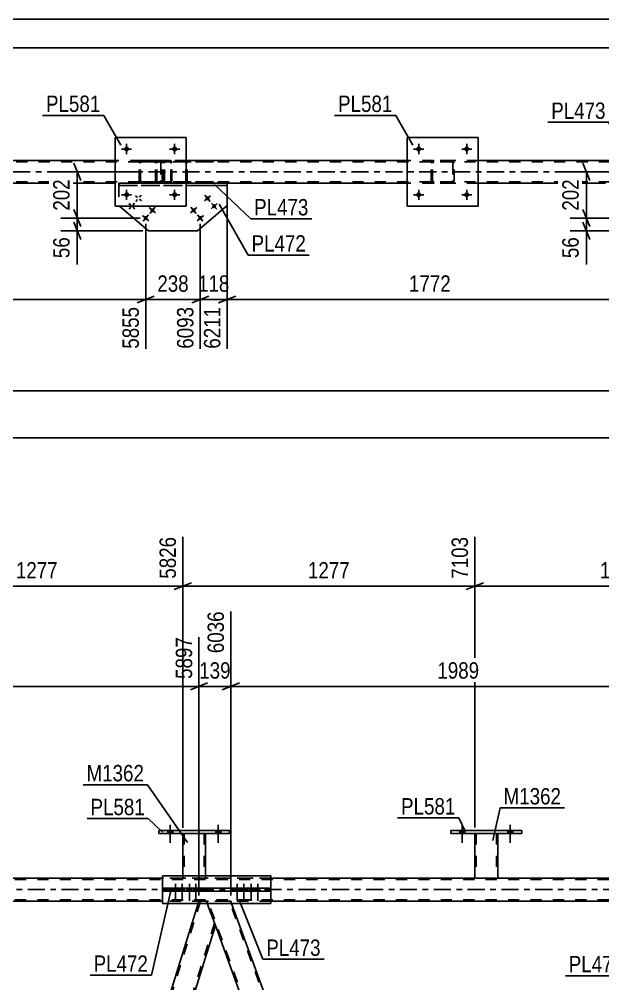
# Model space of a CAD drawing. Header units: millimetres. Extents: x -57 to 784, y -442 to 152.
# Drawn here: x 196.5 to 298.6, y -16.4 to 152.2 of the extents above; entities that cross this region are included whole.
import ezdxf

# ---------------------------------------------------------------- set-up
doc = ezdxf.new("R2010")
doc.units = ezdxf.units.MM
doc.linetypes.add('DXK_LINE_DOT2', pattern=[3.9198, 1.9599, -1.9599])
doc.linetypes.add('DXK_LINE_DOT3', pattern=[5.9187, 2.979, -0.9799, 0.9799, -0.9799])
doc.styles.add('Arial Narrow', font='ARIALN.TTF', dxfattribs={"height": 0.2})

# ---------------------------------------------------------------- blocks, each defined once
blk = doc.blocks.new('Unknown-761523242-1114')
at = {"color": 5, "linetype": 'Continuous'}
for p, q in [((783.59, 152.19), (-57.41, 152.19)), ((778.59, 147.19), (-52.41, 147.19))]:
    blk.add_line(p, q, dxfattribs=at)
blk = doc.blocks.new('Bolt-761523242-2423 - 2393')
at = {"linetype": 'Continuous'}
for points in [[(229.19, 120.65, -1), (229.74, 121.12, -1)], [(230.36, 119.28, -1), (230.91, 119.75, -1)], [(226.75, 118.58, -1), (227.3, 119.04, -1)], [(227.92, 117.21, -1), (228.47, 117.67, -1)]]:
    blk.add_hatch(color=1, dxfattribs=at).paths.add_polyline_path(points)
at = {"color": 1, "linetype": 'Continuous'}
for p, q in [((229.93, 120.34), (229, 121.43)), ((230.01, 121.35), (228.92, 120.42)), ((231.18, 119.98), (230.08, 119.05)), ((231.1, 118.97), (230.17, 120.06)), ((227.58, 119.28), (226.48, 118.34)), ((227.5, 118.26), (226.56, 119.36)), ((228.74, 117.91), (227.65, 116.97)), ((228.66, 116.89), (227.73, 117.99))]:
    blk.add_line(p, q, dxfattribs=at)
blk = doc.blocks.new('Bolt-761523242-2424 - 2393')
at = {"linetype": 'Continuous'}
for points in [[(219.56, 119.04, -1), (220.11, 118.58, -1)], [(218.39, 117.67, -1), (218.94, 117.21, -1)]]:
    blk.add_hatch(color=1, dxfattribs=at).paths.add_polyline_path(points)
at = {"color": 1, "linetype": 'Continuous'}
for p, q in [((217.86, 121.43), (217.55, 121.07)), ((215.68, 119.98), (216.04, 119.67)), ((216.69, 120.06), (216.38, 119.7)), ((216.85, 121.35), (217.21, 121.04)), ((216.93, 120.34), (217.24, 120.7)), ((217.94, 120.42), (217.58, 120.73)), ((215.76, 118.97), (216.07, 119.33)), ((216.78, 119.05), (216.41, 119.36)), ((220.38, 118.34), (219.28, 119.28)), ((219.36, 118.26), (220.3, 119.36)), ((219.21, 116.97), (218.12, 117.91)), ((218.2, 116.89), (219.13, 117.99))]:
    blk.add_line(p, q, dxfattribs=at)
blk = doc.blocks.new('Part-761523242-2611 - 2393')
at = {"color": 7, "linetype": 'DXK_LINE_DOT2'}
for p, q in [((217.52, 127.03), (217.56, 127.21)), ((217.56, 127.21), (217.52, 127.03)), ((217.52, 123.99), (217.52, 127.03)), ((217.76, 127.03), (217.78, 127.12)), ((217.76, 123.99), (217.76, 127.03)), ((217.78, 127.12), (217.83, 127.2)), ((217.82, 127.47), (218, 127.51)), ((218, 127.51), (217.82, 127.47)), ((217.83, 127.2), (217.91, 127.25)), ((217.91, 127.25), (218, 127.27)), ((221.04, 127.51), (218, 127.51)), ((221.04, 127.27), (218, 127.27)), ((221.04, 127.51), (221.22, 127.47)), ((221.22, 127.47), (221.04, 127.51)), ((221.04, 127.27), (221.13, 127.25)), ((221.13, 127.25), (221.21, 127.2)), ((221.21, 127.2), (221.26, 127.12)), ((221.26, 127.12), (221.28, 127.03)), ((221.28, 127.03), (221.28, 123.99)), ((221.48, 127.21), (221.52, 127.03)), ((221.52, 127.03), (221.48, 127.21)), ((221.52, 123.99), (221.52, 127.03)), ((217.56, 123.8), (217.52, 123.99)), ((217.52, 123.99), (217.56, 123.8)), ((217.78, 123.89), (217.76, 123.99)), ((217.83, 123.82), (217.78, 123.89)), ((218, 123.51), (217.82, 123.54)), ((217.82, 123.54), (218, 123.51)), ((217.91, 123.76), (217.83, 123.82)), ((218, 123.75), (217.91, 123.76)), ((221.04, 123.75), (218, 123.75)), ((221.04, 123.51), (218, 123.51)), ((221.13, 123.76), (221.04, 123.75)), ((221.22, 123.54), (221.04, 123.51)), ((221.04, 123.51), (221.22, 123.54)), ((221.21, 123.82), (221.13, 123.76)), ((221.26, 123.89), (221.21, 123.82)), ((221.28, 123.99), (221.26, 123.89)), ((221.52, 123.99), (221.48, 123.8)), ((221.48, 123.8), (221.52, 123.99))]:
    blk.add_line(p, q, dxfattribs=at)
at = {"color": 7, "linetype": 'DXK_LINE_DOT3'}
blk.add_line((219.52, 125.51), (219.52, 125.51), dxfattribs=at)
at = {"color": 7, "linetype": 'DXK_LINE_DOT2'}
for centre, start, end in [((218, 127.03), 112.5, 157.5), ((218, 127.03), 112.5, 157.5), ((221.04, 127.03), 22.5, 67.5), ((221.04, 127.03), 22.5, 67.5), ((218, 123.99), 202.5, 247.5), ((218, 123.99), 202.5, 247.5), ((221.04, 123.99), 292.5, 337.5), ((221.04, 123.99), 292.5, 337.5)]:
    blk.add_arc(centre, 0.48, start, end, dxfattribs=at)
blk = doc.blocks.new('Bolt-761523242-2445 - 2393')
at = {"linetype": 'Continuous'}
for points in [[(266.84, 129.51, -1), (265.96, 129.51, -1)], [(275.24, 129.51, -1), (274.36, 129.51, -1)]]:
    blk.add_hatch(color=1, dxfattribs=at).paths.add_polyline_path(points)
at = {"color": 1, "linetype": 'Continuous'}
for p, q in [((266.4, 130.39), (266.4, 128.63)), ((274.8, 130.39), (274.8, 128.63)), ((265.52, 129.51), (267.28, 129.51)), ((273.92, 129.51), (275.68, 129.51))]:
    blk.add_line(p, q, dxfattribs=at)
blk = doc.blocks.new('Bolt-761523242-2446 - 2393')
at = {"linetype": 'Continuous'}
for points in [[(266.84, 121.51, -1), (265.96, 121.51, -1)], [(275.24, 121.51, -1), (274.36, 121.51, -1)]]:
    blk.add_hatch(color=1, dxfattribs=at).paths.add_polyline_path(points)
at = {"color": 1, "linetype": 'Continuous'}
for p, q in [((265.52, 121.51), (267.28, 121.51)), ((266.4, 122.39), (266.4, 120.63)), ((273.92, 121.51), (275.68, 121.51)), ((274.8, 122.39), (274.8, 120.63))]:
    blk.add_line(p, q, dxfattribs=at)
blk = doc.blocks.new('Bolt-761523242-2447 - 2393')
at = {"linetype": 'Continuous'}
for points in [[(215.76, 129.51, -1), (214.88, 129.51, -1)], [(224.16, 129.51, -1), (223.28, 129.51, -1)]]:
    blk.add_hatch(color=1, dxfattribs=at).paths.add_polyline_path(points)
at = {"color": 1, "linetype": 'Continuous'}
for p, q in [((215.32, 130.39), (215.32, 128.63)), ((223.72, 130.39), (223.72, 128.63)), ((214.44, 129.51), (216.2, 129.51)), ((222.84, 129.51), (224.6, 129.51))]:
    blk.add_line(p, q, dxfattribs=at)
blk = doc.blocks.new('Bolt-761523242-2448 - 2393')
at = {"linetype": 'Continuous'}
for points in [[(215.76, 121.51, -1), (214.88, 121.51, -1)], [(224.16, 121.51, -1), (223.28, 121.51, -1)]]:
    blk.add_hatch(color=1, dxfattribs=at).paths.add_polyline_path(points)
at = {"color": 1, "linetype": 'Continuous'}
for p, q in [((214.44, 121.51), (216.2, 121.51)), ((215.32, 122.39), (215.32, 120.63)), ((222.84, 121.51), (224.6, 121.51)), ((223.72, 122.39), (223.72, 120.63))]:
    blk.add_line(p, q, dxfattribs=at)
blk = doc.blocks.new('Part-761523242-2508 - 2393')
at = {"color": 7, "linetype": 'DXK_LINE_DOT2'}
for p, q in [((232.91, 123.11), (213.95, 123.11)), ((213.95, 123.11), (213.95, 119.62)), ((214.08, 119.51), (213.95, 119.62))]:
    blk.add_line(p, q, dxfattribs=at)
at = {"color": 2, "linetype": 'Continuous'}
for p, q in [((232.91, 119.62), (232.91, 123.11)), ((219.13, 115.21), (214.08, 119.51)), ((227.73, 115.21), (232.91, 119.62)), ((219.13, 115.21), (227.73, 115.21))]:
    blk.add_line(p, q, dxfattribs=at)
blk = doc.blocks.new('Part-761523242-2604 - 2393')
at = {"color": 2, "linetype": 'Continuous'}
for p, q in [((264.4, 119.51), (264.4, 131.51)), ((264.4, 131.51), (276.8, 131.51)), ((276.8, 131.51), (276.8, 119.51)), ((276.8, 119.51), (264.4, 119.51))]:
    blk.add_line(p, q, dxfattribs=at)
blk = doc.blocks.new('Part-761523242-2605 - 2393')
at = {"color": 7, "linetype": 'DXK_LINE_DOT2'}
for p, q in [((268.6, 127.03), (268.64, 127.21)), ((268.64, 127.21), (268.6, 127.03)), ((268.6, 123.99), (268.6, 127.03)), ((268.84, 127.03), (268.86, 127.12)), ((268.84, 123.99), (268.84, 127.03)), ((268.86, 127.12), (268.91, 127.2)), ((268.9, 127.47), (269.08, 127.51)), ((269.08, 127.51), (268.9, 127.47)), ((268.91, 127.2), (268.99, 127.25)), ((268.99, 127.25), (269.08, 127.27)), ((272.12, 127.51), (269.08, 127.51)), ((272.12, 127.27), (269.08, 127.27)), ((272.12, 127.51), (272.3, 127.47)), ((272.3, 127.47), (272.12, 127.51)), ((272.12, 127.27), (272.21, 127.25)), ((272.21, 127.25), (272.29, 127.2)), ((272.29, 127.2), (272.34, 127.12)), ((272.34, 127.12), (272.36, 127.03)), ((272.36, 127.03), (272.36, 123.99)), ((272.56, 127.21), (272.6, 127.03)), ((272.6, 127.03), (272.56, 127.21)), ((272.6, 123.99), (272.6, 127.03)), ((268.64, 123.8), (268.6, 123.99)), ((268.6, 123.99), (268.64, 123.8)), ((268.86, 123.89), (268.84, 123.99)), ((268.91, 123.82), (268.86, 123.89)), ((269.08, 123.51), (268.9, 123.54)), ((268.9, 123.54), (269.08, 123.51)), ((268.99, 123.76), (268.91, 123.82)), ((269.08, 123.75), (268.99, 123.76)), ((272.12, 123.75), (269.08, 123.75)), ((272.12, 123.51), (269.08, 123.51)), ((272.21, 123.76), (272.12, 123.75)), ((272.3, 123.54), (272.12, 123.51)), ((272.12, 123.51), (272.3, 123.54)), ((272.29, 123.82), (272.21, 123.76)), ((272.34, 123.89), (272.29, 123.82)), ((272.36, 123.99), (272.34, 123.89)), ((272.6, 123.99), (272.56, 123.8)), ((272.56, 123.8), (272.6, 123.99))]:
    blk.add_line(p, q, dxfattribs=at)
at = {"color": 7, "linetype": 'DXK_LINE_DOT3'}
blk.add_line((270.6, 125.51), (270.6, 125.51), dxfattribs=at)
at = {"color": 7, "linetype": 'DXK_LINE_DOT2'}
for centre, start, end in [((269.08, 127.03), 112.5, 157.5), ((269.08, 127.03), 112.5, 157.5), ((272.12, 127.03), 22.5, 67.5), ((272.12, 127.03), 22.5, 67.5), ((269.08, 123.99), 202.5, 247.5), ((269.08, 123.99), 202.5, 247.5), ((272.12, 123.99), 292.5, 337.5), ((272.12, 123.99), 292.5, 337.5)]:
    blk.add_arc(centre, 0.48, start, end, dxfattribs=at)
blk = doc.blocks.new('Part-761523242-2610 - 2393')
at = {"color": 2, "linetype": 'Continuous'}
for p, q in [((213.32, 119.51), (213.32, 131.51)), ((213.32, 131.51), (225.72, 131.51)), ((225.72, 131.51), (225.72, 119.51)), ((225.72, 119.51), (213.32, 119.51))]:
    blk.add_line(p, q, dxfattribs=at)
blk = doc.blocks.new('Part-761523242-2683 - 2393')
at = {"color": 7, "linetype": 'DXK_LINE_DOT2'}
for p, q in [((213.95, 123.11), (213.95, 123.51)), ((213.95, 123.51), (225.72, 123.51)), ((213.95, 123.11), (225.72, 123.11))]:
    blk.add_line(p, q, dxfattribs=at)
at = {"color": 2, "linetype": 'Continuous'}
for p, q in [((232.91, 123.51), (225.72, 123.51)), ((232.91, 123.51), (232.91, 123.11)), ((232.91, 123.11), (225.72, 123.11))]:
    blk.add_line(p, q, dxfattribs=at)
blk = doc.blocks.new('Part-761523242-2753 - 2393')
at = {"color": 7, "linetype": 'DXK_LINE_DOT2'}
for p, q in [((695.78, 127.27), (35.68, 127.27)), ((225.72, 127.51), (213.32, 127.51)), ((276.8, 127.51), (264.4, 127.51)), ((695.78, 123.75), (35.68, 123.75)), ((232.91, 123.51), (213.32, 123.51)), ((276.8, 123.51), (264.4, 123.51))]:
    blk.add_line(p, q, dxfattribs=at)
at = {"color": 2, "linetype": 'Continuous'}
for p, q in [((213.32, 127.51), (174.64, 127.51)), ((264.4, 127.51), (225.72, 127.51)), ((315.48, 127.51), (276.8, 127.51)), ((213.32, 123.51), (174.64, 123.51)), ((264.4, 123.51), (232.91, 123.51)), ((299.08, 123.51), (276.8, 123.51))]:
    blk.add_line(p, q, dxfattribs=at)
at = {"color": 7, "linetype": 'DXK_LINE_DOT3'}
blk.add_line((35.68, 125.51), (705.78, 125.51), dxfattribs=at)
blk = doc.blocks.new('Part-761523242-2761 - 2393')
at = {"color": 7, "linetype": 'DXK_LINE_DOT2'}
for p, q in [((221.7, 127.2), (221.67, 127.03)), ((221.67, 123.99), (221.67, 127.03)), ((221.7, 127.21), (221.7, 127.2)), ((221.92, 127.03), (221.94, 127.12)), ((221.92, 123.99), (221.92, 127.03)), ((221.94, 127.12), (222, 127.2)), ((222.18, 127.51), (221.98, 127.47)), ((222, 127.2), (222.08, 127.25)), ((222.08, 127.25), (222.18, 127.27)), ((230.51, 127.51), (222.18, 127.51)), ((230.51, 127.27), (222.18, 127.27)), ((225.61, 127.47), (225.41, 127.51)), ((225.41, 127.27), (225.51, 127.25)), ((225.51, 127.25), (225.59, 127.2)), ((225.59, 127.2), (225.65, 127.12)), ((225.65, 127.12), (225.67, 127.03)), ((225.67, 123.99), (225.67, 127.03)), ((225.89, 127.2), (225.88, 127.21)), ((225.92, 127.03), (225.89, 127.2)), ((225.92, 123.99), (225.92, 127.03)), ((221.67, 123.99), (221.69, 123.9)), ((221.69, 123.9), (221.7, 123.8)), ((221.94, 123.9), (221.92, 123.99)), ((222, 123.82), (221.94, 123.9)), ((221.98, 123.54), (222.18, 123.51)), ((222.08, 123.77), (222, 123.82)), ((222.18, 123.75), (222.08, 123.77)), ((230.51, 123.75), (222.18, 123.75)), ((230.51, 123.51), (222.18, 123.51)), ((225.51, 123.77), (225.41, 123.75)), ((225.41, 123.51), (225.61, 123.54)), ((225.59, 123.82), (225.51, 123.77)), ((225.65, 123.9), (225.59, 123.82)), ((225.67, 123.99), (225.65, 123.9)), ((225.88, 123.8), (225.9, 123.9)), ((225.9, 123.9), (225.92, 123.99))]:
    blk.add_line(p, q, dxfattribs=at)
for centre, start, end in [((222.16, 127.01), 110.7583, 155.68), ((225.43, 127.01), 24.32, 69.2417), ((222.16, 124.01), 204.32, 249.2417), ((225.43, 124.01), 290.7583, 335.68)]:
    blk.add_arc(centre, 0.496, start, end, dxfattribs=at)
blk = doc.blocks.new('Part-761523242-2762 - 2393')
at = {"color": 7, "linetype": 'DXK_LINE_DOT2'}
for p, q in [((222.94, 127.51), (216.48, 127.51)), ((222.94, 127.27), (216.48, 127.27)), ((220.38, 127.2), (220.35, 127.03)), ((220.35, 123.99), (220.35, 127.03)), ((220.39, 127.21), (220.38, 127.2)), ((220.6, 127.03), (220.62, 127.12)), ((220.6, 123.99), (220.6, 127.03)), ((220.62, 127.12), (220.67, 127.2)), ((220.85, 127.51), (220.66, 127.47)), ((220.67, 127.2), (220.75, 127.25)), ((220.75, 127.25), (220.85, 127.27)), ((221.67, 127.51), (221.67, 127.27)), ((223.05, 127.47), (222.94, 127.51)), ((222.94, 127.27), (222.99, 127.25)), ((222.99, 127.25), (223.04, 127.2)), ((223.04, 127.2), (223.07, 127.12)), ((223.13, 127.37), (223.05, 127.47)), ((223.07, 127.12), (223.08, 127.03)), ((223.08, 123.99), (223.08, 127.03)), ((223.19, 127.21), (223.13, 127.37)), ((223.21, 127.03), (223.19, 127.21)), ((223.21, 123.99), (223.21, 127.03)), ((222.94, 123.75), (216.48, 123.75)), ((222.94, 123.51), (216.48, 123.51)), ((220.35, 123.99), (220.37, 123.9)), ((220.37, 123.9), (220.39, 123.8)), ((220.62, 123.9), (220.6, 123.99)), ((220.67, 123.82), (220.62, 123.9)), ((220.66, 123.54), (220.85, 123.51)), ((220.75, 123.77), (220.67, 123.82)), ((220.85, 123.75), (220.75, 123.77)), ((221.67, 123.51), (221.67, 123.75)), ((222.99, 123.77), (222.94, 123.75)), ((222.94, 123.51), (223.05, 123.54)), ((223.04, 123.82), (222.99, 123.77)), ((223.07, 123.9), (223.04, 123.82)), ((223.05, 123.54), (223.13, 123.65)), ((223.08, 123.99), (223.07, 123.9)), ((223.13, 123.65), (223.19, 123.8)), ((223.19, 123.8), (223.21, 123.99))]:
    blk.add_line(p, q, dxfattribs=at)
for centre, start, end in [((220.84, 127.01), 111.1941, 156.1506), ((220.84, 124), 203.8494, 248.8059)]:
    blk.add_arc(centre, 0.492, start, end, dxfattribs=at)
blk = doc.blocks.new('Part-761523242-6015 - 5969')
at = {"color": 2, "linetype": 'Continuous'}
for p, q in [((240.53, 2.4), (221.57, 2.4)), ((221.57, 2.4), (221.57, 0.24)), ((240.53, 2.4), (240.53, 0.24)), ((221.57, -2.4), (221.57, -0.24)), ((240.53, -2.4), (240.53, -0.24)), ((240.53, -2.4), (221.57, -2.4))]:
    blk.add_line(p, q, dxfattribs=at)
at = {"color": 7, "linetype": 'DXK_LINE_DOT2'}
for p, q in [((221.57, -0.24), (221.57, 0.24)), ((240.53, 0.24), (240.53, -0.24))]:
    blk.add_line(p, q, dxfattribs=at)
blk = doc.blocks.new('Part-761523242-6247 - 5969')
at = {"color": 2, "linetype": 'Continuous'}
for p, q in [((272.02, 10.32), (272.02, 9.84)), ((272.02, 10.32), (284.42, 10.32)), ((284.42, 10.32), (284.42, 9.84)), ((272.02, 9.84), (284.42, 9.84))]:
    blk.add_line(p, q, dxfattribs=at)
blk = doc.blocks.new('Part-761523242-6097 - 5969')
at = {"color": 7, "linetype": 'DXK_LINE_DOT2'}
for p, q in [((703.4, 1.76), (8.62, 1.76)), ((664.7, 2), (136.44, 2)), ((240.53, 2), (221.57, 2)), ((703.4, -1.76), (8.62, -1.76)), ((240.53, -2), (221.57, -2))]:
    blk.add_line(p, q, dxfattribs=at)
at = {"color": 2, "linetype": 'Continuous'}
for p, q in [((221.57, 2), (155.4, 2)), ((306.71, 2), (240.53, 2)), ((221.57, -2), (155.4, -2)), ((306.71, -2), (240.53, -2))]:
    blk.add_line(p, q, dxfattribs=at)
at = {"color": 7, "linetype": 'DXK_LINE_DOT3'}
blk.add_line((8.62, 0), (703.4, 0), dxfattribs=at)
blk = doc.blocks.new('Bolt-761523242-6446 - 5969')
at = {"linetype": 'Continuous'}
for points in [[(273.58, 9.84), (274.46, 9.84), (274.46, 10.32), (273.58, 10.32)], [(281.98, 9.84), (282.86, 9.84), (282.86, 10.32), (281.98, 10.32)]]:
    blk.add_hatch(color=1, dxfattribs=at).paths.add_polyline_path(points)
at = {"color": 1, "linetype": 'Continuous'}
for p, q in [((273.58, 10.32), (273.58, 9.84)), ((274.02, 11.32), (274.02, 8.2)), ((274.46, 10.32), (274.46, 9.84)), ((281.98, 10.32), (281.98, 9.84)), ((282.42, 11.32), (282.42, 8.2)), ((282.86, 10.32), (282.86, 9.84))]:
    blk.add_line(p, q, dxfattribs=at)
blk = doc.blocks.new('Part-761523242-6132 - 5969')
at = {"color": 2, "linetype": 'Continuous'}
for p, q in [((312.98, -2.4), (276.4, -119.75)), ((315.97, -6.25), (314.57, -2.4)), ((315.97, -6.25), (279.71, -122.59)), ((276.4, -119.75), (277.44, -122.59))]:
    blk.add_line(p, q, dxfattribs=at)
at = {"color": 7, "linetype": 'DXK_LINE_DOT2'}
for p, q in [((313.36, -2), (276.54, -120.12)), ((313.1, -2), (312.98, -2.4)), ((314.42, -2), (313.1, -2)), ((314.57, -2.4), (314.42, -2)), ((315.83, -5.88), (279.33, -123)), ((277.59, -123), (277.44, -122.59)), ((279.58, -123), (277.59, -123)), ((279.71, -122.59), (279.58, -123))]:
    blk.add_line(p, q, dxfattribs=at)
blk = doc.blocks.new('Part-761523242-6137 - 5969')
at = {"color": 7, "linetype": 'DXK_LINE_DOT2'}
for p, q in [((233.54, -2), (229.29, -2)), ((230.84, -6.25), (229.29, -2)), ((273.58, -123), (229.54, -2)), ((277.33, -123), (233.29, -2)), ((233.69, -2.4), (233.54, -2)), ((277.59, -123), (276.4, -119.75)), ((273.33, -123), (273.18, -122.59)), ((277.59, -123), (273.33, -123))]:
    blk.add_line(p, q, dxfattribs=at)
at = {"color": 2, "linetype": 'Continuous'}
for p, q in [((276.4, -119.75), (233.69, -2.4)), ((273.18, -122.59), (230.84, -6.25))]:
    blk.add_line(p, q, dxfattribs=at)
blk = doc.blocks.new('Part-761523242-6142 - 5969')
at = {"color": 2, "linetype": 'Continuous'}
for p, q in [((227.85, -2.4), (191.27, -119.75)), ((230.84, -6.25), (229.43, -2.4)), ((230.84, -6.25), (194.57, -122.59)), ((191.27, -119.75), (192.3, -122.59))]:
    blk.add_line(p, q, dxfattribs=at)
at = {"color": 7, "linetype": 'DXK_LINE_DOT2'}
for p, q in [((228.22, -2), (191.4, -120.12)), ((227.97, -2), (227.85, -2.4)), ((229.29, -2), (227.97, -2)), ((229.43, -2.4), (229.29, -2)), ((230.7, -5.88), (194.19, -123)), ((192.45, -123), (192.3, -122.59)), ((194.45, -123), (192.45, -123)), ((194.57, -122.59), (194.45, -123))]:
    blk.add_line(p, q, dxfattribs=at)
blk = doc.blocks.new('Part-761523242-6232 - 5969')
at = {"color": 2, "linetype": 'Continuous'}
for p, q in [((225.14, 9.84), (225.14, 2.4)), ((229.14, 9.84), (229.14, 2.4))]:
    blk.add_line(p, q, dxfattribs=at)
at = {"color": 7, "linetype": 'DXK_LINE_DOT2'}
for p, q in [((225.14, 9.84), (229.14, 9.84)), ((225.14, 9.84), (225.14, 9.84)), ((225.14, 9.84), (225.14, 9.84)), ((225.38, 9.84), (225.38, 2)), ((228.9, 9.84), (228.9, 2)), ((229.14, 9.84), (229.14, 9.84)), ((229.14, 9.84), (229.14, 9.84)), ((225.14, 2.4), (225.14, 2)), ((229.14, 2), (225.14, 2)), ((229.14, 2.4), (229.14, 2))]:
    blk.add_line(p, q, dxfattribs=at)
blk = doc.blocks.new('Part-761523242-6237 - 5969')
at = {"color": 2, "linetype": 'Continuous'}
for p, q in [((220.94, 10.32), (220.94, 9.84)), ((220.94, 10.32), (233.34, 10.32)), ((233.34, 10.32), (233.34, 9.84)), ((220.94, 9.84), (233.34, 9.84))]:
    blk.add_line(p, q, dxfattribs=at)
blk = doc.blocks.new('Part-761523242-6242 - 5969')
at = {"color": 2, "linetype": 'Continuous'}
for p, q in [((276.22, 9.84), (276.22, 2)), ((280.22, 9.84), (280.22, 2)), ((280.19, 2), (276.22, 2)), ((280.22, 2), (280.19, 2))]:
    blk.add_line(p, q, dxfattribs=at)
at = {"color": 7, "linetype": 'DXK_LINE_DOT2'}
for p, q in [((276.22, 9.84), (280.22, 9.84)), ((276.22, 9.84), (276.22, 9.84)), ((276.22, 9.84), (276.22, 9.84)), ((276.46, 9.84), (276.46, 2)), ((279.98, 9.84), (279.98, 2)), ((280.22, 9.84), (280.22, 9.84)), ((280.22, 9.84), (280.22, 9.84)), ((279.96, 2), (279.98, 2)), ((280.22, 2), (280.22, 2))]:
    blk.add_line(p, q, dxfattribs=at)
blk = doc.blocks.new('Bolt-761523242-6468 - 5969')
at = {"linetype": 'Continuous'}
for points in [[(224.21, 0.24), (223.49, 0.24), (223.49, -0.24), (224.21, -0.24)], [(225.38, 0.24), (224.66, 0.24), (224.66, -0.24), (225.38, -0.24)], [(226.65, 0.24), (225.93, 0.24), (225.93, -0.24), (226.65, -0.24)], [(227.81, 0.24), (227.09, 0.24), (227.09, -0.24), (227.81, -0.24)]]:
    blk.add_hatch(color=1, dxfattribs=at).paths.add_polyline_path(points)
at = {"color": 1, "linetype": 'Continuous'}
for p, q in [((223.49, 0.24), (223.49, -0.24)), ((223.85, 1.04), (223.85, -1.96)), ((224.21, 0.24), (224.21, -0.24)), ((224.66, 0.24), (224.66, -0.24)), ((225.02, 1.04), (225.02, -1.96)), ((225.38, 0.24), (225.38, -0.24)), ((225.93, 0.24), (225.93, -0.24)), ((226.29, 1.04), (226.29, -1.96)), ((226.65, 0.24), (226.65, -0.24)), ((227.09, 0.24), (227.09, -0.24)), ((227.45, 1.04), (227.45, -1.96)), ((227.81, 0.24), (227.81, -0.24))]:
    blk.add_line(p, q, dxfattribs=at)
blk = doc.blocks.new('Part-761523242-6363 - 5969')
at = {"color": 2, "linetype": 'Continuous'}
for p, q in [((221.57, -0.24), (221.57, 0.24)), ((240.53, 0.24), (221.57, 0.24)), ((226.75, -0.24), (226.75, 0.24)), ((235.35, -0.24), (235.35, 0.24)), ((240.53, -0.24), (240.53, 0.24)), ((240.53, -0.24), (221.57, -0.24))]:
    blk.add_line(p, q, dxfattribs=at)
blk = doc.blocks.new('Bolt-761523242-6444 - 5969')
at = {"linetype": 'Continuous'}
for points in [[(222.5, 9.84), (223.38, 9.84), (223.38, 10.32), (222.5, 10.32)], [(230.9, 9.84), (231.78, 9.84), (231.78, 10.32), (230.9, 10.32)]]:
    blk.add_hatch(color=1, dxfattribs=at).paths.add_polyline_path(points)
at = {"color": 1, "linetype": 'Continuous'}
for p, q in [((222.5, 10.32), (222.5, 9.84)), ((222.94, 11.32), (222.94, 8.2)), ((223.38, 10.32), (223.38, 9.84)), ((230.9, 10.32), (230.9, 9.84)), ((231.34, 11.32), (231.34, 8.2)), ((231.78, 10.32), (231.78, 9.84))]:
    blk.add_line(p, q, dxfattribs=at)
blk = doc.blocks.new('Bolt-761523242-6445 - 5969')
at = {"linetype": 'Continuous'}
for points in [[(222.5, 9.84), (223.38, 9.84), (223.38, 10.32), (222.5, 10.32)], [(230.9, 9.84), (231.78, 9.84), (231.78, 10.32), (230.9, 10.32)]]:
    blk.add_hatch(color=1, dxfattribs=at).paths.add_polyline_path(points)
at = {"color": 1, "linetype": 'Continuous'}
for p, q in [((222.5, 10.32), (222.5, 9.84)), ((222.94, 11.32), (222.94, 8.2)), ((223.38, 10.32), (223.38, 9.84)), ((230.9, 10.32), (230.9, 9.84)), ((231.34, 11.32), (231.34, 8.2)), ((231.78, 10.32), (231.78, 9.84))]:
    blk.add_line(p, q, dxfattribs=at)
blk = doc.blocks.new('Bolt-761523242-6447 - 5969')
at = {"linetype": 'Continuous'}
for points in [[(273.58, 9.84), (274.46, 9.84), (274.46, 10.32), (273.58, 10.32)], [(281.98, 9.84), (282.86, 9.84), (282.86, 10.32), (281.98, 10.32)]]:
    blk.add_hatch(color=1, dxfattribs=at).paths.add_polyline_path(points)
at = {"color": 1, "linetype": 'Continuous'}
for p, q in [((273.58, 10.32), (273.58, 9.84)), ((274.02, 11.32), (274.02, 8.2)), ((274.46, 10.32), (274.46, 9.84)), ((281.98, 10.32), (281.98, 9.84)), ((282.42, 11.32), (282.42, 8.2)), ((282.86, 10.32), (282.86, 9.84))]:
    blk.add_line(p, q, dxfattribs=at)
blk = doc.blocks.new('Bolt-761523242-6469 - 5969')
at = {"linetype": 'Continuous'}
for points in [[(235.01, 0.24), (234.29, 0.24), (234.29, -0.24), (235.01, -0.24)], [(236.18, 0.24), (235.46, 0.24), (235.46, -0.24), (236.18, -0.24)], [(237.45, 0.24), (236.73, 0.24), (236.73, -0.24), (237.45, -0.24)], [(238.61, 0.24), (237.89, 0.24), (237.89, -0.24), (238.61, -0.24)]]:
    blk.add_hatch(color=1, dxfattribs=at).paths.add_polyline_path(points)
at = {"color": 1, "linetype": 'Continuous'}
for p, q in [((234.29, 0.24), (234.29, -0.24)), ((234.65, 1.04), (234.65, -1.96)), ((235.01, 0.24), (235.01, -0.24)), ((235.46, 0.24), (235.46, -0.24)), ((235.82, 1.04), (235.82, -1.96)), ((236.18, 0.24), (236.18, -0.24)), ((236.73, 0.24), (236.73, -0.24)), ((237.09, 1.04), (237.09, -1.96)), ((237.45, 0.24), (237.45, -0.24)), ((237.89, 0.24), (237.89, -0.24)), ((238.25, 1.04), (238.25, -1.96)), ((238.61, 0.24), (238.61, -0.24))]:
    blk.add_line(p, q, dxfattribs=at)
blk = doc.blocks.new('StraightDimension-761523242-29799 - 2393')
at = {"color": 7, "linetype": 'Continuous'}
for p, q in [((232.91, 122.11), (232.91, 94.59)), ((228.2, 116.44), (228.2, 94.59)), ((226.7, 102.6), (229.7, 103.8)), ((228.2, 103.2), (232.91, 103.2)), ((234.41, 103.8), (231.41, 102.6))]:
    blk.add_line(p, q, dxfattribs=at)
at = {"color": 0}
blk.add_wipeout([(233.89, 103.95), (233.89, 108.15), (227.21, 108.15), (227.21, 103.95)], dxfattribs=at)
at = {"color": 0, "linetype": 'Continuous'}
blk.add_wipeout([(232.31, 102.5), (228.11, 102.5), (228.11, 93.99), (232.31, 93.99)], dxfattribs=at)
at = {"color": 3, "style": 'Arial Narrow'}
blk.add_text('118', height=2.863, dxfattribs=at).set_placement((227.81, 104.55))
at = {"color": 3, "linetype": 'Continuous', "style": 'Arial Narrow'}
blk.add_text('6211', height=2.863, rotation=90.0002, dxfattribs=at).set_placement((231.71, 94.59))
blk = doc.blocks.new('StraightDimension-761523242-30105 - 2393')
at = {"color": 7, "linetype": 'Continuous'}
for p, q in [((206.09, 118.94), (207.29, 115.94)), ((217.66, 117.44), (203.84, 117.44)), ((207.29, 113.71), (206.09, 116.71)), ((206.69, 115.21), (206.69, 117.44)), ((218.13, 115.21), (203.84, 115.21))]:
    blk.add_line(p, q, dxfattribs=at)
at = {"color": 0}
blk.add_wipeout([(205.94, 114.68), (201.74, 114.68), (201.74, 109.83), (205.94, 109.83)], dxfattribs=at)
at = {"color": 7, "linetype": 'Continuous'}
blk.add_line((206.69, 115.21), (206.69, 109.3), dxfattribs=at)
blk.add_line((206.69, 115.21), (206.69, 109.3), dxfattribs=at)
at = {"color": 3, "style": 'Arial Narrow'}
blk.add_text('56', height=2.863, rotation=90.0002, dxfattribs=at).set_placement((205.34, 110.43))
blk = doc.blocks.new('StraightDimension-761523242-29800 - 2393')
at = {"color": 7, "linetype": 'Continuous'}
for p, q in [((218.66, 116.44), (218.66, 94.59)), ((228.2, 116.44), (228.2, 94.59)), ((217.16, 102.6), (220.16, 103.8)), ((218.66, 103.2), (228.2, 103.2)), ((229.7, 103.8), (226.7, 102.6))]:
    blk.add_line(p, q, dxfattribs=at)
at = {"color": 0}
blk.add_wipeout([(226.77, 103.95), (226.77, 108.15), (220.09, 108.15), (220.09, 103.95)], dxfattribs=at)
at = {"color": 0, "linetype": 'Continuous'}
blk.add_wipeout([(227.6, 102.5), (223.4, 102.5), (223.4, 93.99), (227.6, 93.99)], dxfattribs=at)
at = {"color": 3, "style": 'Arial Narrow'}
blk.add_text('238', height=2.863, dxfattribs=at).set_placement((220.69, 104.55))
at = {"color": 3, "linetype": 'Continuous', "style": 'Arial Narrow'}
blk.add_text('6093', height=2.863, rotation=90.0002, dxfattribs=at).set_placement((227, 94.59))
blk = doc.blocks.new('StraightDimension-761523242-29801 - 2393')
at = {"color": 7, "linetype": 'Continuous'}
for p, q in [((147.78, 122.11), (147.78, 94.59)), ((218.66, 116.44), (218.66, 94.59)), ((149.28, 103.8), (146.28, 102.6)), ((147.78, 103.2), (218.66, 103.2)), ((217.16, 102.6), (220.16, 103.8))]:
    blk.add_line(p, q, dxfattribs=at)
at = {"color": 0}
blk.add_wipeout([(187.48, 103.95), (187.48, 108.15), (178.96, 108.15), (178.96, 103.95)], dxfattribs=at)
at = {"color": 0, "linetype": 'Continuous'}
blk.add_wipeout([(218.06, 102.5), (213.86, 102.5), (213.86, 93.99), (218.06, 93.99)], dxfattribs=at)
at = {"color": 3, "style": 'Arial Narrow'}
blk.add_text('1772', height=2.863, dxfattribs=at).set_placement((179.56, 104.55))
at = {"color": 3, "linetype": 'Continuous', "style": 'Arial Narrow'}
blk.add_text('5855', height=2.863, rotation=90.0002, dxfattribs=at).set_placement((217.46, 94.59))
blk = doc.blocks.new('StraightDimension-761523242-3595 - 2393')
at = {"color": 7, "linetype": 'Continuous'}
blk.add_line((-2.08, 79), (696.42, 79), dxfattribs=at)
blk = doc.blocks.new('StraightDimension-761523242-11107 - 2393')
at = {"color": 7, "linetype": 'Continuous'}
blk.add_line((-1.44, 87.22), (695.78, 87.22), dxfattribs=at)
blk = doc.blocks.new('StraightDimension-761523242-30138 - 2393')
at = {"color": 7, "linetype": 'Continuous'}
for p, q in [((295.13, 118.94), (296.33, 115.94)), ((302.8, 117.44), (292.88, 117.44)), ((296.33, 113.71), (295.13, 116.71)), ((295.73, 115.21), (295.73, 117.44)), ((303.26, 115.21), (292.88, 115.21))]:
    blk.add_line(p, q, dxfattribs=at)
at = {"color": 0}
blk.add_wipeout([(294.98, 114.68), (290.78, 114.68), (290.78, 109.83), (294.98, 109.83)], dxfattribs=at)
at = {"color": 7, "linetype": 'Continuous'}
blk.add_line((295.73, 115.21), (295.73, 109.3), dxfattribs=at)
blk.add_line((295.73, 115.21), (295.73, 109.3), dxfattribs=at)
at = {"color": 3, "style": 'Arial Narrow'}
blk.add_text('56', height=2.863, rotation=90.0002, dxfattribs=at).set_placement((294.38, 110.43))
blk = doc.blocks.new('StraightDimension-761523242-29798 - 2393')
at = {"color": 7, "linetype": 'Continuous'}
for p, q in [((232.91, 122.11), (232.91, 94.59)), ((303.8, 116.44), (303.8, 94.59)), ((234.41, 103.8), (231.41, 102.6)), ((232.91, 103.2), (303.8, 103.2)), ((302.3, 102.6), (305.3, 103.8))]:
    blk.add_line(p, q, dxfattribs=at)
at = {"color": 0}
blk.add_wipeout([(272.61, 103.95), (272.61, 108.15), (264.1, 108.15), (264.1, 103.95)], dxfattribs=at)
at = {"color": 0, "linetype": 'Continuous'}
blk.add_wipeout([(303.2, 102.5), (299, 102.5), (299, 93.99), (303.2, 93.99)], dxfattribs=at)
at = {"color": 3, "style": 'Arial Narrow'}
blk.add_text('1772', height=2.863, dxfattribs=at).set_placement((264.7, 104.55))
at = {"color": 3, "linetype": 'Continuous', "style": 'Arial Narrow'}
blk.add_text('7983', height=2.863, rotation=90.0002, dxfattribs=at).set_placement((302.6, 94.59))
blk = doc.blocks.new('StraightDimension-761523242-30104 - 2393')
at = {"color": 7, "linetype": 'Continuous'}
for p, q in [((206.09, 127.01), (207.29, 124.01)), ((218.13, 125.51), (203.84, 125.51)), ((206.69, 117.44), (206.69, 125.51)), ((207.29, 115.94), (206.09, 118.94)), ((217.66, 117.44), (203.84, 117.44))]:
    blk.add_line(p, q, dxfattribs=at)
at = {"color": 0}
blk.add_wipeout([(205.94, 124.82), (201.74, 124.82), (201.74, 118.13), (205.94, 118.13)], dxfattribs=at)
at = {"color": 3, "style": 'Arial Narrow'}
blk.add_text('202', height=2.863, rotation=90.0002, dxfattribs=at).set_placement((205.34, 118.73))
blk = doc.blocks.new('StraightDimension-761523242-30137 - 2393')
at = {"color": 7, "linetype": 'Continuous'}
for p, q in [((295.13, 127.01), (296.33, 124.01)), ((302.8, 125.51), (292.88, 125.51)), ((295.73, 117.44), (295.73, 125.51)), ((296.33, 115.94), (295.13, 118.94)), ((302.8, 117.44), (292.88, 117.44))]:
    blk.add_line(p, q, dxfattribs=at)
at = {"color": 0}
blk.add_wipeout([(294.98, 124.82), (290.78, 124.82), (290.78, 118.13), (294.98, 118.13)], dxfattribs=at)
at = {"color": 3, "style": 'Arial Narrow'}
blk.add_text('202', height=2.863, rotation=90.0002, dxfattribs=at).set_placement((294.38, 118.73))
blk = doc.blocks.new('StraightDimension-761523242-13676 - 5969')
at = {"color": 7, "linetype": 'Continuous'}
for p, q in [((276.22, 10.84), (276.22, 61.68)), ((327.3, 10.84), (327.3, 61.68)), ((277.72, 53.67), (274.72, 52.47)), ((276.22, 53.07), (327.3, 53.07)), ((325.8, 52.47), (328.8, 53.67))]:
    blk.add_line(p, q, dxfattribs=at)
at = {"color": 0, "linetype": 'Continuous'}
blk.add_wipeout([(326.7, 62.28), (322.5, 62.28), (322.5, 53.77), (326.7, 53.77)], dxfattribs=at)
at = {"color": 0}
blk.add_wipeout([(306.02, 53.82), (306.02, 58.02), (297.51, 58.02), (297.51, 53.82)], dxfattribs=at)
at = {"color": 3, "linetype": 'Continuous', "style": 'Arial Narrow'}
blk.add_text('8380', height=2.863, rotation=90.0002, dxfattribs=at).set_placement((326.1, 54.37))
at = {"color": 3, "style": 'Arial Narrow'}
blk.add_text('1277', height=2.863, dxfattribs=at).set_placement((298.11, 54.42))
blk = doc.blocks.new('StraightDimension-761523242-13678 - 5969')
at = {"color": 7, "linetype": 'Continuous'}
for p, q in [((174.06, 10.83), (174.06, 61.68)), ((225.14, 10.82), (225.14, 61.68)), ((175.56, 53.67), (172.56, 52.47)), ((174.06, 53.07), (225.14, 53.07)), ((223.64, 52.47), (226.64, 53.67))]:
    blk.add_line(p, q, dxfattribs=at)
at = {"color": 0, "linetype": 'Continuous'}
blk.add_wipeout([(224.54, 62.28), (220.34, 62.28), (220.34, 53.77), (224.54, 53.77)], dxfattribs=at)
at = {"color": 0}
blk.add_wipeout([(203.86, 53.82), (203.86, 58.02), (195.35, 58.02), (195.35, 53.82)], dxfattribs=at)
at = {"color": 3, "linetype": 'Continuous', "style": 'Arial Narrow'}
blk.add_text('5826', height=2.863, rotation=90.0002, dxfattribs=at).set_placement((223.94, 54.37))
at = {"color": 3, "style": 'Arial Narrow'}
blk.add_text('1277', height=2.863, dxfattribs=at).set_placement((195.95, 54.42))
blk = doc.blocks.new('StraightDimension-761523242-23387 - 5969')
at = {"color": 7, "linetype": 'Continuous'}
for p, q in [((233.54, -1), (233.54, 48.66)), ((227.97, -1), (227.97, 44.16)), ((226.47, 34.95), (229.47, 36.15)), ((227.97, 35.55), (233.54, 35.55)), ((235.04, 36.15), (232.04, 34.95))]:
    blk.add_line(p, q, dxfattribs=at)
at = {"color": 0}
blk.add_wipeout([(234.1, 36.3), (234.1, 40.5), (227.42, 40.5), (227.42, 36.3)], dxfattribs=at)
at = {"color": 3, "style": 'Arial Narrow'}
blk.add_text('139', height=2.863, dxfattribs=at).set_placement((228.02, 36.9))
at = {"color": 0, "linetype": 'Continuous'}
blk.add_wipeout([(232.94, 49.26), (228.74, 49.26), (228.74, 40.75), (232.94, 40.75)], dxfattribs=at)
at = {"color": 3, "linetype": 'Continuous', "style": 'Arial Narrow'}
blk.add_text('6036', height=2.863, rotation=90.0002, dxfattribs=at).set_placement((232.34, 41.35))
blk = doc.blocks.new('StraightDimension-761523242-23388 - 5969')
at = {"color": 7, "linetype": 'Continuous'}
for p, q in [((148.41, -1), (148.41, 48.66)), ((227.97, -1), (227.97, 44.16)), ((149.91, 36.15), (146.91, 34.95)), ((148.41, 35.55), (227.97, 35.55)), ((226.47, 34.95), (229.47, 36.15))]:
    blk.add_line(p, q, dxfattribs=at)
at = {"color": 0, "linetype": 'Continuous'}
blk.add_wipeout([(227.37, 44.76), (223.17, 44.76), (223.17, 36.25), (227.37, 36.25)], dxfattribs=at)
at = {"color": 0}
blk.add_wipeout([(192.45, 36.3), (192.45, 40.5), (183.93, 40.5), (183.93, 36.3)], dxfattribs=at)
at = {"color": 3, "linetype": 'Continuous', "style": 'Arial Narrow'}
blk.add_text('5897', height=2.863, rotation=90.0002, dxfattribs=at).set_placement((226.77, 36.85))
at = {"color": 3, "style": 'Arial Narrow'}
blk.add_text('1989', height=2.863, dxfattribs=at).set_placement((184.53, 36.9))
blk = doc.blocks.new('StraightDimension-761523242-13677 - 5969')
at = {"color": 7, "linetype": 'Continuous'}
for p, q in [((225.14, 10.82), (225.14, 61.68)), ((276.22, 10.84), (276.22, 61.68)), ((226.64, 53.67), (223.64, 52.47)), ((225.14, 53.07), (276.22, 53.07)), ((274.72, 52.47), (277.72, 53.67))]:
    blk.add_line(p, q, dxfattribs=at)
at = {"color": 0, "linetype": 'Continuous'}
blk.add_wipeout([(275.62, 62.28), (271.42, 62.28), (271.42, 53.77), (275.62, 53.77)], dxfattribs=at)
at = {"color": 0}
blk.add_wipeout([(254.94, 53.82), (254.94, 58.02), (246.43, 58.02), (246.43, 53.82)], dxfattribs=at)
at = {"color": 3, "linetype": 'Continuous', "style": 'Arial Narrow'}
blk.add_text('7103', height=2.863, rotation=90.0002, dxfattribs=at).set_placement((275.02, 54.37))
at = {"color": 3, "style": 'Arial Narrow'}
blk.add_text('1277', height=2.863, dxfattribs=at).set_placement((247.03, 54.42))
blk = doc.blocks.new('StraightDimension-761523242-23386 - 5969')
at = {"color": 7, "linetype": 'Continuous'}
for p, q in [((233.54, -1), (233.54, 48.66)), ((313.1, -1), (313.1, 44.16)), ((235.04, 36.15), (232.04, 34.95)), ((233.54, 35.55), (313.1, 35.55)), ((311.6, 34.95), (314.6, 36.15))]:
    blk.add_line(p, q, dxfattribs=at)
at = {"color": 0, "linetype": 'Continuous'}
blk.add_wipeout([(312.5, 44.76), (308.3, 44.76), (308.3, 36.25), (312.5, 36.25)], dxfattribs=at)
at = {"color": 0}
blk.add_wipeout([(277.58, 36.3), (277.58, 40.5), (269.07, 40.5), (269.07, 36.3)], dxfattribs=at)
at = {"color": 3, "linetype": 'Continuous', "style": 'Arial Narrow'}
blk.add_text('8025', height=2.863, rotation=90.0002, dxfattribs=at).set_placement((311.9, 36.85))
at = {"color": 3, "style": 'Arial Narrow'}
blk.add_text('1989', height=2.863, dxfattribs=at).set_placement((269.67, 36.9))
blk = doc.blocks.new('Mark-761523242-2504 - 2393')
at = {"color": 0}
blk.add_wipeout([(246.67, 111.57), (246.67, 114.57), (237.17, 114.57), (237.17, 111.57)], dxfattribs=at)
blk.add_wipeout([(246.67, 111.57), (246.67, 114.57), (237.17, 114.57), (237.17, 111.57)], dxfattribs=at)
at = {"color": 30, "linetype": 'Continuous'}
for p, q in [((231.5, 119.89), (236.57, 110.97)), ((236.57, 110.97), (247.27, 110.97))]:
    blk.add_line(p, q, dxfattribs=at)
at = {"color": 3, "style": 'Arial Narrow'}
blk.add_text('PL472', height=2.863, dxfattribs=at).set_placement((237.17, 111.57))
blk = doc.blocks.new('Mark-761523242-2600 - 2393')
at = {"color": 0}
blk.add_wipeout([(261.8, 135.99), (261.8, 138.99), (252.3, 138.99), (252.3, 135.99)], dxfattribs=at)
blk.add_wipeout([(261.8, 135.99), (261.8, 138.99), (252.3, 138.99), (252.3, 135.99)], dxfattribs=at)
at = {"color": 30, "linetype": 'Continuous'}
for p in [(251.7, 135.39), (265.4, 130.19)]:
    blk.add_line(p, (262.4, 135.39), dxfattribs=at)
at = {"color": 3, "style": 'Arial Narrow'}
blk.add_text('PL581', height=2.863, dxfattribs=at).set_placement((252.3, 135.99))
blk = doc.blocks.new('Mark-761523242-2606 - 2393')
at = {"color": 0}
blk.add_wipeout([(210.72, 135.99), (210.72, 138.99), (201.22, 138.99), (201.22, 135.99)], dxfattribs=at)
blk.add_wipeout([(210.72, 135.99), (210.72, 138.99), (201.22, 138.99), (201.22, 135.99)], dxfattribs=at)
at = {"color": 30, "linetype": 'Continuous'}
for p in [(200.62, 135.39), (214.32, 130.19)]:
    blk.add_line(p, (211.32, 135.39), dxfattribs=at)
at = {"color": 3, "style": 'Arial Narrow'}
blk.add_text('PL581', height=2.863, dxfattribs=at).set_placement((201.22, 135.99))
blk = doc.blocks.new('Mark-761523242-2674 - 2393')
at = {"color": 0}
blk.add_wipeout([(299.08, 134.78), (299.08, 137.78), (289.58, 137.78), (289.58, 134.78)], dxfattribs=at)
blk.add_wipeout([(299.08, 134.78), (299.08, 137.78), (289.58, 137.78), (289.58, 134.78)], dxfattribs=at)
at = {"color": 30, "linetype": 'Continuous'}
for p in [(288.98, 134.18), (303.07, 123.33)]:
    blk.add_line(p, (299.68, 134.18), dxfattribs=at)
at = {"color": 3, "style": 'Arial Narrow'}
blk.add_text('PL473', height=2.863, dxfattribs=at).set_placement((289.58, 134.78))
blk = doc.blocks.new('Mark-761523242-2679 - 2393')
at = {"color": 0}
blk.add_wipeout([(247.12, 117.9), (247.12, 120.9), (237.62, 120.9), (237.62, 117.9)], dxfattribs=at)
blk.add_wipeout([(247.12, 117.9), (247.12, 120.9), (237.62, 120.9), (237.62, 117.9)], dxfattribs=at)
at = {"color": 30, "linetype": 'Continuous'}
for p, q in [((230.69, 123.33), (237.02, 117.3)), ((237.02, 117.3), (247.72, 117.3))]:
    blk.add_line(p, q, dxfattribs=at)
at = {"color": 3, "style": 'Arial Narrow'}
blk.add_text('PL473', height=2.863, dxfattribs=at).set_placement((237.62, 117.9))
blk = doc.blocks.new('Mark-761523242-6011 - 5969')
at = {"color": 0}
blk.add_wipeout([(249.25, -11.58), (249.25, -8.58), (239.75, -8.58), (239.75, -11.58)], dxfattribs=at)
blk.add_wipeout([(249.25, -11.58), (249.25, -8.58), (239.75, -8.58), (239.75, -11.58)], dxfattribs=at)
at = {"color": 30, "linetype": 'Continuous'}
for p, q in [((234.92, -1.64), (239.15, -12.18)), ((239.15, -12.18), (249.85, -12.18))]:
    blk.add_line(p, q, dxfattribs=at)
at = {"color": 3, "style": 'Arial Narrow'}
blk.add_text('PL473', height=2.863, dxfattribs=at).set_placement((239.75, -11.58))
blk = doc.blocks.new('Mark-761523242-6243 - 5969')
at = {"color": 0}
blk.add_wipeout([(272.82, 13.14), (272.82, 16.14), (263.32, 16.14), (263.32, 13.14)], dxfattribs=at)
blk.add_wipeout([(272.82, 13.14), (272.82, 16.14), (263.32, 16.14), (263.32, 13.14)], dxfattribs=at)
at = {"color": 30, "linetype": 'Continuous'}
for p in [(262.72, 12.54), (274.51, 10.21)]:
    blk.add_line(p, (273.42, 12.54), dxfattribs=at)
at = {"color": 3, "style": 'Arial Narrow'}
blk.add_text('PL581', height=2.863, dxfattribs=at).set_placement((263.32, 13.14))
blk = doc.blocks.new('Mark-761523242-6364 - 5969')
at = {"color": 0}
blk.add_wipeout([(302.15, -14.45), (302.15, -11.45), (292.65, -11.45), (292.65, -14.45)], dxfattribs=at)
blk.add_wipeout([(302.15, -14.45), (302.15, -11.45), (292.65, -11.45), (292.65, -14.45)], dxfattribs=at)
at = {"color": 30, "linetype": 'Continuous'}
for p in [(308.11, -0.21), (292.05, -15.05)]:
    blk.add_line(p, (302.75, -15.05), dxfattribs=at)
at = {"color": 3, "style": 'Arial Narrow'}
blk.add_text('PL472', height=2.863, dxfattribs=at).set_placement((292.65, -14.45))
blk = doc.blocks.new('Mark-761523242-6228 - 5969')
at = {"color": 0}
blk.add_wipeout([(218.36, 18.94), (218.36, 21.94), (208.31, 21.94), (208.31, 18.94)], dxfattribs=at)
blk.add_wipeout([(218.36, 18.94), (218.36, 21.94), (208.31, 21.94), (208.31, 18.94)], dxfattribs=at)
at = {"color": 30, "linetype": 'Continuous'}
for p in [(207.71, 18.34), (225.95, 8.26)]:
    blk.add_line(p, (218.96, 18.34), dxfattribs=at)
at = {"color": 3, "style": 'Arial Narrow'}
blk.add_text('M1362', height=2.863, dxfattribs=at).set_placement((208.31, 18.94))
blk = doc.blocks.new('Mark-761523242-6233 - 5969')
at = {"color": 0}
blk.add_wipeout([(218.51, 13.02), (218.51, 16.02), (209.01, 16.02), (209.01, 13.02)], dxfattribs=at)
blk.add_wipeout([(218.51, 13.02), (218.51, 16.02), (209.01, 16.02), (209.01, 13.02)], dxfattribs=at)
at = {"color": 30, "linetype": 'Continuous'}
for p in [(208.41, 12.42), (221.62, 10.06)]:
    blk.add_line(p, (219.11, 12.42), dxfattribs=at)
at = {"color": 3, "style": 'Arial Narrow'}
blk.add_text('PL581', height=2.863, dxfattribs=at).set_placement((209.01, 13.02))
blk = doc.blocks.new('Mark-761523242-6238 - 5969')
at = {"color": 0}
blk.add_wipeout([(291.3, 14.9), (291.3, 17.9), (281.25, 17.9), (281.25, 14.9)], dxfattribs=at)
blk.add_wipeout([(291.3, 14.9), (291.3, 17.9), (281.25, 17.9), (281.25, 14.9)], dxfattribs=at)
at = {"color": 30, "linetype": 'Continuous'}
for p, q in [((279.38, 8.61), (280.65, 14.3)), ((280.65, 14.3), (291.9, 14.3))]:
    blk.add_line(p, q, dxfattribs=at)
at = {"color": 3, "style": 'Arial Narrow'}
blk.add_text('M1362', height=2.863, dxfattribs=at).set_placement((281.25, 14.9))
blk = doc.blocks.new('Mark-761523242-6359 - 5969')
at = {"color": 0}
blk.add_wipeout([(219.06, -14.37), (219.06, -11.37), (209.55, -11.37), (209.55, -14.37)], dxfattribs=at)
blk.add_wipeout([(219.06, -14.37), (219.06, -11.37), (209.55, -11.37), (209.55, -14.37)], dxfattribs=at)
at = {"color": 30, "linetype": 'Continuous'}
for p in [(223.05, -0.18), (208.95, -14.97)]:
    blk.add_line(p, (219.66, -14.97), dxfattribs=at)
at = {"color": 3, "style": 'Arial Narrow'}
blk.add_text('PL472', height=2.863, dxfattribs=at).set_placement((209.55, -14.37))

msp = doc.modelspace()

# ---------------------------------------------------------------- block references
for name in ['Unknown-761523242-1114', 'Part-761523242-2610 - 2393', 'Bolt-761523242-2447 - 2393', 'Part-761523242-2604 - 2393', 'Bolt-761523242-2445 - 2393', 'Part-761523242-2753 - 2393', 'Part-761523242-2762 - 2393', 'Part-761523242-2611 - 2393', 'Part-761523242-2761 - 2393', 'Part-761523242-2605 - 2393', 'Part-761523242-2683 - 2393', 'Part-761523242-2508 - 2393', 'Bolt-761523242-2448 - 2393', 'Bolt-761523242-2424 - 2393', 'Bolt-761523242-2423 - 2393', 'Bolt-761523242-2446 - 2393', 'Part-761523242-6237 - 5969', 'Bolt-761523242-6444 - 5969', 'Bolt-761523242-6445 - 5969', 'Part-761523242-6247 - 5969', 'Bolt-761523242-6446 - 5969', 'Bolt-761523242-6447 - 5969', 'Part-761523242-6232 - 5969', 'Part-761523242-6242 - 5969', 'Part-761523242-6097 - 5969', 'Part-761523242-6015 - 5969', 'Part-761523242-6363 - 5969', 'Bolt-761523242-6468 - 5969', 'Bolt-761523242-6469 - 5969', 'Part-761523242-6142 - 5969', 'Part-761523242-6137 - 5969', 'Part-761523242-6132 - 5969']:
    msp.add_blockref(name, (0, 0))

# ---------------------------------------------------------------- next in the draw order: block references
for name in ['Mark-761523242-2606 - 2393', 'Mark-761523242-2600 - 2393', 'StraightDimension-761523242-29799 - 2393', 'StraightDimension-761523242-30105 - 2393', 'StraightDimension-761523242-13678 - 5969', 'StraightDimension-761523242-13676 - 5969']:
    msp.add_blockref(name, (0, 0))

# ---------------------------------------------------------------- next in the draw order: block references
for name in ['StraightDimension-761523242-29800 - 2393', 'StraightDimension-761523242-23387 - 5969']:
    msp.add_blockref(name, (0, 0))

# ---------------------------------------------------------------- next in the draw order: block references
for name in ['StraightDimension-761523242-29801 - 2393', 'StraightDimension-761523242-23388 - 5969']:
    msp.add_blockref(name, (0, 0))

# ---------------------------------------------------------------- next in the draw order: block references
for name in ['StraightDimension-761523242-3595 - 2393', 'StraightDimension-761523242-13677 - 5969', 'Mark-761523242-6359 - 5969']:
    msp.add_blockref(name, (0, 0))

# ---------------------------------------------------------------- next in the draw order: block references
for name in ['StraightDimension-761523242-11107 - 2393', 'StraightDimension-761523242-23386 - 5969', 'Mark-761523242-6228 - 5969']:
    msp.add_blockref(name, (0, 0))

# ---------------------------------------------------------------- next in the draw order: block references
for name in ['StraightDimension-761523242-30104 - 2393', 'StraightDimension-761523242-30138 - 2393', 'Mark-761523242-6238 - 5969', 'Mark-761523242-6233 - 5969', 'Mark-761523242-6243 - 5969', 'Mark-761523242-6011 - 5969', 'Mark-761523242-6364 - 5969']:
    msp.add_blockref(name, (0, 0))

# ---------------------------------------------------------------- next in the draw order: block references
msp.add_blockref('StraightDimension-761523242-29798 - 2393', (0, 0))

# ---------------------------------------------------------------- next in the draw order: block references
for name in ['StraightDimension-761523242-30137 - 2393', 'Mark-761523242-2504 - 2393']:
    msp.add_blockref(name, (0, 0))

# ---------------------------------------------------------------- next in the draw order: block references
for name in ['Mark-761523242-2674 - 2393', 'Mark-761523242-2679 - 2393']:
    msp.add_blockref(name, (0, 0))

doc.saveas('drawing.dxf')
